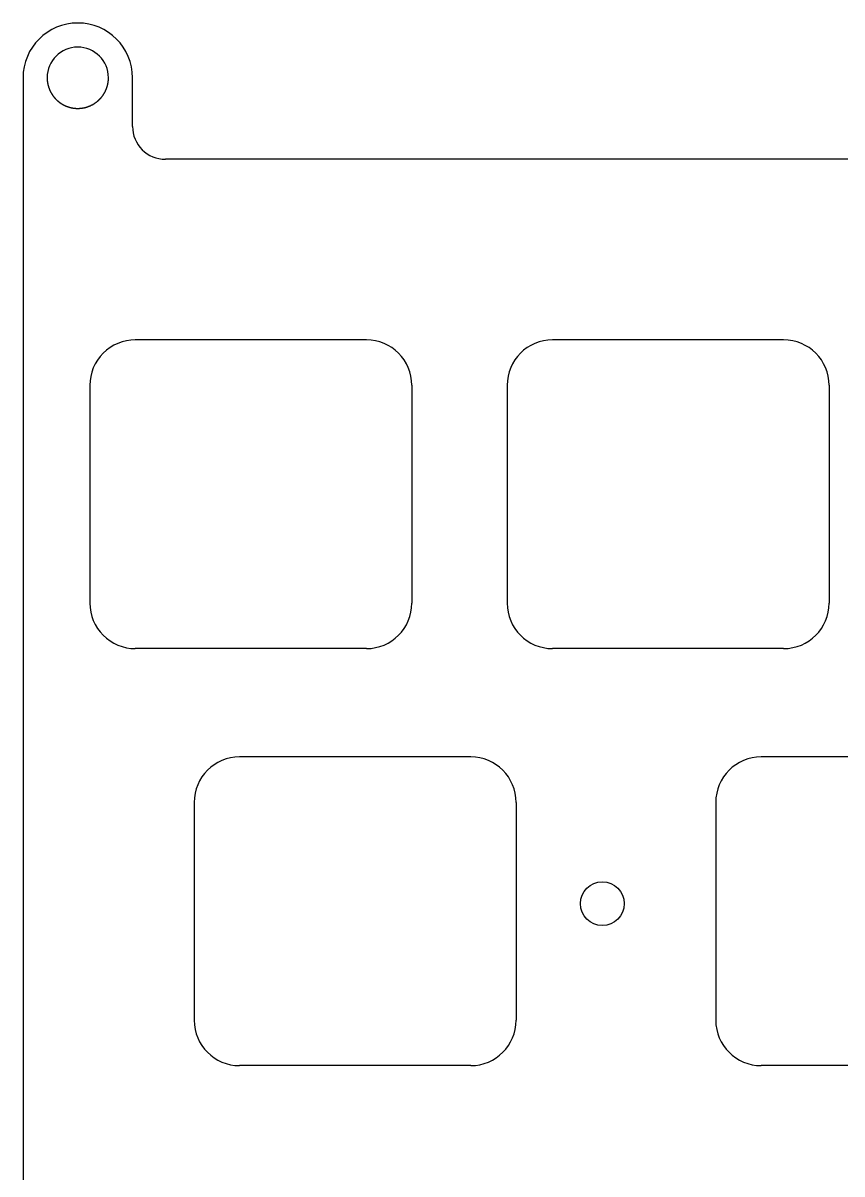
# Model space of a CAD drawing. Header units: millimetres. Extents: x -10 to 277, y -93 to 22.
# Drawn here: x -10.4 to 27, y -31 to 21.5 of the extents above; entities that cross this region are included whole.
import ezdxf

# ---------------------------------------------------------------- set-up
doc = ezdxf.new("R2010")
doc.units = ezdxf.units.MM
doc.layers.add('Edge.Cuts', color=53, linetype='CONTINUOUS', true_color=0xc8a339)

msp = doc.modelspace()

# ---------------------------------------------------------------- linework, layer by layer
at = {"layer": 'Edge.Cuts', "linetype": 'CONTINUOUS'}
for p, q in [((-10.4, 19.025023), (-10.4, -90.725023)), ((-9.3, 19.025023), (-9.29999, 19.019647)), ((-9.29999, 19.019647), (-9.29996, 19.01425)), ((-9.29996, 19.01425), (-9.299909, 19.008887)), ((-9.299909, 19.008887), (-9.299839, 19.003504)), ((-9.299839, 19.003504), (-9.299748, 18.998153)), ((-9.299748, 18.998153), (-9.299637, 18.992783)), ((-9.299637, 18.992783), (-9.299507, 18.987445)), ((-9.299507, 18.987445), (-9.299355, 18.982086)), ((-9.299355, 18.982086), (-9.299185, 18.976759)), ((-9.299185, 18.976759), (-9.298994, 18.971413)), ((-9.298994, 18.971413), (-9.298783, 18.966096)), ((-9.298783, 18.966096), (-9.298552, 18.960761)), ((-9.298552, 18.960761), (-9.298302, 18.955454)), ((-9.298302, 18.955454), (-9.29803, 18.950129)), ((-9.29803, 18.950129), (-9.29774, 18.944832)), ((-9.29774, 18.944832), (-9.297429, 18.939518)), ((-9.297429, 18.939518), (-9.297099, 18.93423)), ((-9.297099, 18.93423), (-9.296748, 18.928925)), ((-9.296748, 18.928925), (-9.296378, 18.923646)), ((-6.503683, 18.922807), (-6.502961, 18.933305)), ((-6.502961, 18.933305), (-6.502318, 18.943818)), ((-6.502318, 18.943818), (-6.501753, 18.954348)), ((-6.501753, 18.954348), (-6.501267, 18.964895)), ((-6.501267, 18.964895), (-6.50086, 18.97546)), ((-6.50086, 18.97546), (-6.500531, 18.986044)), ((-6.500531, 18.986044), (-6.500281, 18.996647)), ((-6.500281, 18.996647), (-6.50011, 19.007272)), ((-6.50011, 19.007272), (-6.500018, 19.017919)), ((-6.500018, 19.017919), (-6.5, 19.025023)), ((-5.4, 16.8), (-5.4, 19.025023)), ((-9.296378, 18.923646), (-9.295987, 18.91835)), ((-9.295987, 18.91835), (-9.295578, 18.913079)), ((-9.295578, 18.913079), (-9.295147, 18.907792)), ((-9.295147, 18.907792), (-9.294698, 18.902529)), ((-9.294698, 18.902529), (-9.294227, 18.89725)), ((-9.294227, 18.89725), (-9.293738, 18.891994)), ((-9.293738, 18.891994), (-9.293228, 18.886723)), ((-9.293228, 18.886723), (-9.292699, 18.881475)), ((-9.292699, 18.881475), (-9.292149, 18.876212)), ((-9.292149, 18.876212), (-9.291581, 18.87097)), ((-9.291581, 18.87097), (-9.29099, 18.865714)), ((-9.29099, 18.865714), (-9.290383, 18.86048)), ((-9.290383, 18.86048), (-9.289753, 18.85523)), ((-9.289753, 18.85523), (-9.289105, 18.850002)), ((-9.289105, 18.850002), (-9.288435, 18.844759)), ((-9.288435, 18.844759), (-9.287748, 18.839537)), ((-9.287748, 18.839537), (-9.287038, 18.8343)), ((-9.287038, 18.8343), (-9.286311, 18.829084)), ((-9.286311, 18.829084), (-9.285561, 18.823854)), ((-9.285561, 18.823854), (-9.284794, 18.818643)), ((-9.284794, 18.818643), (-9.284005, 18.813418)), ((-9.284005, 18.813418), (-9.283198, 18.808212)), ((-9.283198, 18.808212), (-9.282369, 18.802993)), ((-9.282369, 18.802993), (-9.281522, 18.797793)), ((-9.281522, 18.797793), (-9.280652, 18.792579)), ((-9.280652, 18.792579), (-9.279766, 18.787383)), ((-9.279766, 18.787383), (-9.278856, 18.782174)), ((-9.278856, 18.782174), (-9.27793, 18.776983)), ((-9.27793, 18.776983), (-9.27698, 18.771779)), ((-9.27698, 18.771779), (-9.276014, 18.766592)), ((-9.276014, 18.766592), (-9.275024, 18.761393)), ((-9.275024, 18.761393), (-9.274017, 18.75621)), ((-9.274017, 18.75621), (-9.272988, 18.751016)), ((-9.272988, 18.751016), (-9.271941, 18.745837)), ((-9.271941, 18.745837), (-9.270871, 18.740646)), ((-9.270871, 18.740646), (-9.269784, 18.735471)), ((-9.269784, 18.735471), (-9.268673, 18.730285)), ((-9.268673, 18.730285), (-9.267546, 18.725113)), ((-9.267546, 18.725113), (-9.266395, 18.719931)), ((-9.266395, 18.719931), (-9.265228, 18.714763)), ((-9.265228, 18.714763), (-9.264037, 18.709584)), ((-9.264037, 18.709584), (-9.262828, 18.704419)), ((-9.262828, 18.704419), (-9.261597, 18.699244)), ((-9.261597, 18.699244), (-9.260348, 18.694082)), ((-9.260348, 18.694082), (-9.259076, 18.68891)), ((-9.259076, 18.68891), (-9.257786, 18.683751)), ((-9.257786, 18.683751), (-9.256474, 18.678582)), ((-9.256474, 18.678582), (-9.255143, 18.673427)), ((-9.255143, 18.673427), (-9.25379, 18.66826)), ((-9.25379, 18.66826), (-9.252419, 18.663107)), ((-9.252419, 18.663107), (-9.251024, 18.657944)), ((-9.251024, 18.657944), (-9.249613, 18.652793)), ((-9.249613, 18.652793), (-9.248177, 18.647633)), ((-9.248177, 18.647633), (-9.246724, 18.642484)), ((-9.246724, 18.642484), (-9.245248, 18.637326)), ((-9.245248, 18.637326), (-9.244, 18.633023)), ((-9.244, 18.633023), (-9.242507, 18.627938)), ((-9.242507, 18.627938), (-9.240989, 18.622844)), ((-9.240989, 18.622844), (-9.239457, 18.617769)), ((-9.239457, 18.617769), (-9.2379, 18.612685)), ((-9.2379, 18.612685), (-9.236329, 18.607621)), ((-9.236329, 18.607621), (-9.234734, 18.602548)), ((-9.234734, 18.602548), (-9.233124, 18.597495)), ((-9.233124, 18.597495), (-9.231491, 18.592433)), ((-9.231491, 18.592433), (-9.229843, 18.587392)), ((-9.229843, 18.587392), (-9.228171, 18.582343)), ((-9.228171, 18.582343), (-9.226484, 18.577314)), ((-9.226484, 18.577314), (-9.224774, 18.572277)), ((-9.224774, 18.572277), (-9.223049, 18.567261)), ((-9.223049, 18.567261), (-9.221301, 18.562238)), ((-9.221301, 18.562238), (-9.219539, 18.557235)), ((-9.219539, 18.557235), (-9.217752, 18.552225)), ((-9.217752, 18.552225), (-9.215952, 18.547236)), ((-9.215952, 18.547236), (-9.214128, 18.542241)), ((-9.214128, 18.542241), (-9.212291, 18.537266)), ((-9.212291, 18.537266), (-9.210429, 18.532285)), ((-9.210429, 18.532285), (-9.208554, 18.527324)), ((-9.208554, 18.527324), (-9.206655, 18.522358)), ((-9.206655, 18.522358), (-9.204743, 18.517413)), ((-9.204743, 18.517413), (-9.202807, 18.512462)), ((-9.202807, 18.512462), (-9.200857, 18.507532)), ((-9.200857, 18.507532), (-9.198884, 18.502597)), ((-9.198884, 18.502597), (-9.196897, 18.497683)), ((-9.196897, 18.497683), (-9.194887, 18.492764)), ((-9.194887, 18.492764), (-9.192864, 18.487865)), ((-9.192864, 18.487865), (-9.190817, 18.482963)), ((-9.190817, 18.482963), (-9.188757, 18.478081)), ((-9.188757, 18.478081), (-9.186673, 18.473195)), ((-9.186673, 18.473195), (-9.184577, 18.468329)), ((-9.184577, 18.468329), (-9.182457, 18.46346)), ((-9.182457, 18.46346), (-9.180324, 18.458612)), ((-9.180324, 18.458612), (-9.178167, 18.45376)), ((-9.178167, 18.45376), (-9.175998, 18.448929)), ((-9.175998, 18.448929), (-9.173805, 18.444095)), ((-9.173805, 18.444095), (-9.1716, 18.439281)), ((-9.1716, 18.439281), (-9.169371, 18.434465)), ((-9.169371, 18.434465), (-9.167129, 18.429669)), ((-9.167129, 18.429669), (-9.164865, 18.42487)), ((-9.164865, 18.42487), (-9.162587, 18.420092)), ((-9.162587, 18.420092), (-9.160286, 18.415312)), ((-9.160286, 18.415312), (-9.157973, 18.410552)), ((-9.157973, 18.410552), (-9.155637, 18.405791)), ((-9.155637, 18.405791), (-9.153288, 18.401049)), ((-6.647052, 18.400367), (-6.642383, 18.409824)), ((-6.642383, 18.409824), (-6.637785, 18.419316)), ((-6.637785, 18.419316), (-6.633258, 18.428845)), ((-6.633258, 18.428845), (-6.628803, 18.438408)), ((-6.628803, 18.438408), (-6.624419, 18.448006)), ((-6.624419, 18.448006), (-6.620108, 18.457639)), ((-6.620108, 18.457639), (-6.615868, 18.467305)), ((-6.615868, 18.467305), (-6.611701, 18.477004)), ((-6.611701, 18.477004), (-6.607606, 18.486736)), ((-6.607606, 18.486736), (-6.603585, 18.4965)), ((-6.603585, 18.4965), (-6.599636, 18.506295)), ((-6.599636, 18.506295), (-6.595761, 18.516121)), ((-6.595761, 18.516121), (-6.59196, 18.525976)), ((-6.59196, 18.525976), (-6.588232, 18.535861)), ((-6.588232, 18.535861), (-6.584579, 18.545775)), ((-6.584579, 18.545775), (-6.581001, 18.555716)), ((-6.581001, 18.555716), (-6.577498, 18.565684)), ((-6.577498, 18.565684), (-6.57407, 18.575677)), ((-6.57407, 18.575677), (-6.570717, 18.585696)), ((-6.570717, 18.585696), (-6.56744, 18.595739)), ((-6.56744, 18.595739), (-6.56424, 18.605804)), ((-6.56424, 18.605804), (-6.561116, 18.615891)), ((-6.561116, 18.615891), (-6.558069, 18.625999)), ((-6.558069, 18.625999), (-6.556, 18.633023)), ((-6.556, 18.633023), (-6.553049, 18.643284)), ((-6.553049, 18.643284), (-6.550179, 18.65355)), ((-6.550179, 18.65355), (-6.547391, 18.663819)), ((-6.547391, 18.663819), (-6.544684, 18.674092)), ((-6.544684, 18.674092), (-6.542058, 18.68437)), ((-6.542058, 18.68437), (-6.539513, 18.694653)), ((-6.539513, 18.694653), (-6.537049, 18.704941)), ((-6.537049, 18.704941), (-6.534665, 18.715235)), ((-6.534665, 18.715235), (-6.532362, 18.725534)), ((-6.532362, 18.725534), (-6.530139, 18.73584)), ((-6.530139, 18.73584), (-6.527995, 18.746152)), ((-6.527995, 18.746152), (-6.525932, 18.75647)), ((-6.525932, 18.75647), (-6.523948, 18.766796)), ((-6.523948, 18.766796), (-6.522044, 18.777129)), ((-6.522044, 18.777129), (-6.52022, 18.78747)), ((-6.52022, 18.78747), (-6.518474, 18.797819)), ((-6.518474, 18.797819), (-6.516808, 18.808177)), ((-6.516808, 18.808177), (-6.515221, 18.818543)), ((-6.515221, 18.818543), (-6.513713, 18.828919)), ((-6.513713, 18.828919), (-6.512284, 18.839305)), ((-6.512284, 18.839305), (-6.510933, 18.849701)), ((-6.510933, 18.849701), (-6.509662, 18.860108)), ((-6.509662, 18.860108), (-6.508469, 18.870527)), ((-6.508469, 18.870527), (-6.507354, 18.880957)), ((-6.507354, 18.880957), (-6.506319, 18.891399)), ((-6.506319, 18.891399), (-6.505361, 18.901855)), ((-6.505361, 18.901855), (-6.504483, 18.912324)), ((-6.504483, 18.912324), (-6.503683, 18.922807)), ((-9.153288, 18.401049), (-9.150916, 18.396306)), ((-9.150916, 18.396306), (-9.148531, 18.391583)), ((-9.148531, 18.391583), (-9.146124, 18.386859)), ((-9.146124, 18.386859), (-9.143704, 18.382155)), ((-9.143704, 18.382155), (-9.14126, 18.37745)), ((-9.14126, 18.37745), (-9.138805, 18.372765)), ((-9.138805, 18.372765), (-9.136327, 18.368078)), ((-9.136327, 18.368078), (-9.133836, 18.363412)), ((-9.133836, 18.363412), (-9.131322, 18.358746)), ((-9.131322, 18.358746), (-9.128796, 18.354099)), ((-9.128796, 18.354099), (-9.126247, 18.349452)), ((-9.126247, 18.349452), (-9.123687, 18.344825)), ((-9.123687, 18.344825), (-9.121102, 18.340197)), ((-9.121102, 18.340197), (-9.118507, 18.335589)), ((-9.118507, 18.335589), (-9.115888, 18.330982)), ((-9.115888, 18.330982), (-9.113257, 18.326394)), ((-9.113257, 18.326394), (-9.110603, 18.321806)), ((-9.110603, 18.321806), (-9.107937, 18.317238)), ((-9.107937, 18.317238), (-9.105248, 18.31267)), ((-9.105248, 18.31267), (-9.102548, 18.308122)), ((-9.102548, 18.308122), (-9.099824, 18.303575)), ((-9.099824, 18.303575), (-9.097089, 18.299046)), ((-9.097089, 18.299046), (-9.09433, 18.294519)), ((-9.09433, 18.294519), (-9.09156, 18.290011)), ((-9.09156, 18.290011), (-9.088767, 18.285505)), ((-9.088767, 18.285505), (-9.085963, 18.281017)), ((-9.085963, 18.281017), (-9.083135, 18.276531)), ((-9.083135, 18.276531), (-9.080296, 18.272063)), ((-9.080296, 18.272063), (-9.077434, 18.267598)), ((-9.077434, 18.267598), (-9.07456, 18.263151)), ((-9.07456, 18.263151), (-9.071664, 18.258706)), ((-9.071664, 18.258706), (-9.068756, 18.25428)), ((-9.068756, 18.25428), (-9.065825, 18.249856)), ((-9.065825, 18.249856), (-9.062882, 18.24545)), ((-9.062882, 18.24545), (-9.059917, 18.241047)), ((-9.059917, 18.241047), (-9.05694, 18.236662)), ((-9.05694, 18.236662), (-9.05394, 18.23228)), ((-9.05394, 18.23228), (-9.050928, 18.227916)), ((-9.050928, 18.227916), (-9.047894, 18.223554)), ((-9.047894, 18.223554), (-9.044849, 18.219211)), ((-9.044849, 18.219211), (-9.04178, 18.214871)), ((-9.04178, 18.214871), (-9.0387, 18.210549)), ((-9.0387, 18.210549), (-9.035598, 18.20623)), ((-9.035598, 18.20623), (-9.032483, 18.201929)), ((-9.032483, 18.201929), (-9.029346, 18.19763)), ((-9.029346, 18.19763), (-9.026198, 18.193351)), ((-9.026198, 18.193351), (-9.023027, 18.189074)), ((-9.023027, 18.189074), (-9.02, 18.185023)), ((-9.02, 18.185023), (-9.016873, 18.18087)), ((-9.016873, 18.18087), (-9.013723, 18.17672)), ((-9.013723, 18.17672), (-9.010556, 18.172582)), ((-9.010556, 18.172582), (-9.007367, 18.168447)), ((-9.007367, 18.168447), (-9.004162, 18.164323)), ((-9.004162, 18.164323), (-9.000934, 18.160204)), ((-9.000934, 18.160204), (-8.99769, 18.156097)), ((-8.99769, 18.156097), (-8.994425, 18.151994)), ((-8.994425, 18.151994), (-8.991143, 18.147904)), ((-8.991143, 18.147904), (-8.98784, 18.143818)), ((-8.98784, 18.143818), (-8.984521, 18.139745)), ((-8.984521, 18.139745), (-8.98118, 18.135678)), ((-8.98118, 18.135678), (-8.977825, 18.131623)), ((-8.977825, 18.131623), (-8.974448, 18.127574)), ((-8.974448, 18.127574), (-8.971057, 18.123539)), ((-8.971057, 18.123539), (-8.967644, 18.11951)), ((-8.967644, 18.11951), (-8.964217, 18.115495)), ((-8.964217, 18.115495), (-8.960768, 18.111486)), ((-8.960768, 18.111486), (-8.957306, 18.107492)), ((-8.957306, 18.107492), (-8.953823, 18.103503)), ((-8.953823, 18.103503), (-8.950326, 18.09953)), ((-8.950326, 18.09953), (-8.946808, 18.095564)), ((-8.946808, 18.095564), (-8.943278, 18.091613)), ((-8.943278, 18.091613), (-8.939726, 18.087669)), ((-8.939726, 18.087669), (-8.936162, 18.083741)), ((-8.936162, 18.083741), (-8.932577, 18.079819)), ((-8.932577, 18.079819), (-8.92898, 18.075915)), ((-8.92898, 18.075915), (-8.925362, 18.072017)), ((-8.925362, 18.072017), (-8.921733, 18.068136)), ((-8.921733, 18.068136), (-8.918083, 18.064263)), ((-8.918083, 18.064263), (-8.914422, 18.060406)), ((-8.914422, 18.060406), (-8.91074, 18.056558)), ((-8.91074, 18.056558), (-8.907047, 18.052727)), ((-8.907047, 18.052727), (-8.903334, 18.048904)), ((-8.903334, 18.048904), (-8.899611, 18.045098)), ((-8.899611, 18.045098), (-8.895867, 18.041301)), ((-8.895867, 18.041301), (-8.892113, 18.037522)), ((-8.892113, 18.037522), (-8.888339, 18.033751)), ((-8.888339, 18.033751), (-8.884555, 18.029999)), ((-8.884555, 18.029999), (-8.880752, 18.026256)), ((-8.880752, 18.026256), (-8.876938, 18.022531)), ((-8.876938, 18.022531), (-8.873105, 18.018814)), ((-8.873105, 18.018814), (-8.869263, 18.015117)), ((-8.869263, 18.015117), (-8.865402, 18.011429)), ((-8.865402, 18.011429), (-8.861531, 18.00776)), ((-8.861531, 18.00776), (-8.857641, 18.004101)), ((-8.857641, 18.004101), (-8.853743, 18.000461)), ((-8.853743, 18.000461), (-8.849825, 17.99683)), ((-8.849825, 17.99683), (-8.845899, 17.993219)), ((-8.845899, 17.993219), (-8.841954, 17.989618)), ((-8.841954, 17.989618), (-8.838001, 17.986036)), ((-8.838001, 17.986036), (-8.834029, 17.982465)), ((-8.834029, 17.982465), (-8.830049, 17.978914)), ((-8.830049, 17.978914), (-8.826051, 17.975372)), ((-8.826051, 17.975372), (-8.822045, 17.971852)), ((-8.822045, 17.971852), (-8.818021, 17.968341)), ((-8.818021, 17.968341), (-8.813989, 17.964851)), ((-8.813989, 17.964851), (-8.80994, 17.961371)), ((-8.80994, 17.961371), (-8.805883, 17.957912)), ((-8.805883, 17.957912), (-8.801808, 17.954464)), ((-8.801808, 17.954464), (-8.797727, 17.951037)), ((-8.797727, 17.951037), (-8.793627, 17.94762)), ((-8.793627, 17.94762), (-8.789521, 17.944224)), ((-8.789521, 17.944224), (-8.785397, 17.94084)), ((-8.785397, 17.94084), (-8.781267, 17.937476)), ((-8.781267, 17.937476), (-8.77712, 17.934124)), ((-8.77712, 17.934124), (-8.772966, 17.930793)), ((-8.772966, 17.930793), (-8.768795, 17.927474)), ((-8.768795, 17.927474), (-8.764618, 17.924176)), ((-8.764618, 17.924176), (-8.760424, 17.920889)), ((-8.760424, 17.920889), (-8.756225, 17.917624)), ((-8.756225, 17.917624), (-8.752008, 17.914371)), ((-8.752008, 17.914371), (-8.747786, 17.911139)), ((-8.747786, 17.911139), (-8.743547, 17.907919)), ((-8.743547, 17.907919), (-8.739303, 17.904721)), ((-8.739303, 17.904721), (-8.735042, 17.901535)), ((-8.735042, 17.901535), (-8.730776, 17.89837)), ((-8.730776, 17.89837), (-8.726493, 17.895218)), ((-8.726493, 17.895218), (-8.722207, 17.892088)), ((-8.722207, 17.892088), (-8.717903, 17.88897)), ((-8.717903, 17.88897), (-8.713595, 17.885874)), ((-8.713595, 17.885874), (-8.70927, 17.882791)), ((-8.70927, 17.882791), (-8.704942, 17.879729)), ((-8.704942, 17.879729), (-8.700596, 17.876681)), ((-8.700596, 17.876681), (-8.696248, 17.873654)), ((-7.106524, 17.871738), (-7.097843, 17.877773)), ((-7.097843, 17.877773), (-7.089203, 17.883877)), ((-7.089203, 17.883877), (-7.080603, 17.89005)), ((-7.080603, 17.89005), (-7.072045, 17.896292)), ((-7.072045, 17.896292), (-7.063529, 17.902601)), ((-7.063529, 17.902601), (-7.055056, 17.908978)), ((-7.055056, 17.908978), (-7.046627, 17.915421)), ((-7.046627, 17.915421), (-7.038243, 17.921931)), ((-7.038243, 17.921931), (-7.029903, 17.928507)), ((-7.029903, 17.928507), (-7.02161, 17.935148)), ((-7.02161, 17.935148), (-7.013364, 17.941854)), ((-7.013364, 17.941854), (-7.005165, 17.948624)), ((-7.005165, 17.948624), (-6.997015, 17.955458)), ((-6.997015, 17.955458), (-6.988913, 17.962354)), ((-6.988913, 17.962354), (-6.980862, 17.969313)), ((-6.980862, 17.969313), (-6.972862, 17.976333)), ((-6.972862, 17.976333), (-6.964914, 17.983413)), ((-6.964914, 17.983413), (-6.957018, 17.990554)), ((-6.957018, 17.990554), (-6.949175, 17.997754)), ((-6.949175, 17.997754), (-6.941388, 18.005012)), ((-6.941388, 18.005012), (-6.933655, 18.012328)), ((-6.933655, 18.012328), (-6.925979, 18.0197)), ((-6.925979, 18.0197), (-6.91836, 18.027128)), ((-6.91836, 18.027128), (-6.910799, 18.03461)), ((-6.910799, 18.03461), (-6.903298, 18.042146)), ((-6.903298, 18.042146), (-6.895856, 18.049735)), ((-6.895856, 18.049735), (-6.888476, 18.057375)), ((-6.888476, 18.057375), (-6.881158, 18.065066)), ((-6.881158, 18.065066), (-6.873903, 18.072806)), ((-6.873903, 18.072806), (-6.866712, 18.080595)), ((-6.866712, 18.080595), (-6.859586, 18.08843)), ((-6.859586, 18.08843), (-6.852527, 18.096311)), ((-6.852527, 18.096311), (-6.845535, 18.104237)), ((-6.845535, 18.104237), (-6.838611, 18.112205)), ((-6.838611, 18.112205), (-6.831757, 18.120216)), ((-6.831757, 18.120216), (-6.824973, 18.128266)), ((-6.824973, 18.128266), (-6.818261, 18.136356)), ((-6.818261, 18.136356), (-6.811621, 18.144483)), ((-6.811621, 18.144483), (-6.805055, 18.152646)), ((-6.805055, 18.152646), (-6.798564, 18.160843)), ((-6.798564, 18.160843), (-6.792148, 18.169073)), ((-6.792148, 18.169073), (-6.785809, 18.177335)), ((-6.785809, 18.177335), (-6.78, 18.185023)), ((-6.78, 18.185023), (-6.77367, 18.19353)), ((-6.77367, 18.19353), (-6.767408, 18.202078)), ((-6.767408, 18.202078), (-6.761214, 18.210669)), ((-6.761214, 18.210669), (-6.755089, 18.2193)), ((-6.755089, 18.2193), (-6.749032, 18.227973)), ((-6.749032, 18.227973), (-6.743043, 18.236687)), ((-6.743043, 18.236687), (-6.737123, 18.245443)), ((-6.737123, 18.245443), (-6.731272, 18.254239)), ((-6.731272, 18.254239), (-6.725489, 18.263075)), ((-6.725489, 18.263075), (-6.719775, 18.271953)), ((-6.719775, 18.271953), (-6.714129, 18.28087)), ((-6.714129, 18.28087), (-6.708553, 18.289828)), ((-6.708553, 18.289828), (-6.703045, 18.298826)), ((-6.703045, 18.298826), (-6.697607, 18.307863)), ((-6.697607, 18.307863), (-6.692238, 18.31694)), ((-6.692238, 18.31694), (-6.686938, 18.326057)), ((-6.686938, 18.326057), (-6.681707, 18.335212)), ((-6.681707, 18.335212), (-6.676547, 18.344406)), ((-6.676547, 18.344406), (-6.671455, 18.353638)), ((-6.671455, 18.353638), (-6.666434, 18.362909)), ((-6.666434, 18.362909), (-6.661483, 18.372218)), ((-6.661483, 18.372218), (-6.656602, 18.381564)), ((-6.656602, 18.381564), (-6.651792, 18.390947)), ((-6.651792, 18.390947), (-6.647052, 18.400367)), ((-8.696248, 17.873654), (-8.691882, 17.87064)), ((-8.691882, 17.87064), (-8.687514, 17.867648)), ((-8.687514, 17.867648), (-8.683128, 17.86467)), ((-8.683128, 17.86467), (-8.67874, 17.861713)), ((-8.67874, 17.861713), (-8.674335, 17.858769)), ((-8.674335, 17.858769), (-8.669928, 17.855848)), ((-8.669928, 17.855848), (-8.665504, 17.85294)), ((-8.665504, 17.85294), (-8.661077, 17.850054)), ((-8.661077, 17.850054), (-8.656634, 17.847182)), ((-8.656634, 17.847182), (-8.652189, 17.844331)), ((-8.652189, 17.844331), (-8.647727, 17.841495)), ((-8.647727, 17.841495), (-8.643263, 17.83868)), ((-8.643263, 17.83868), (-8.638784, 17.83588)), ((-8.638784, 17.83588), (-8.634301, 17.833101)), ((-8.634301, 17.833101), (-8.629804, 17.830336)), ((-8.629804, 17.830336), (-8.625304, 17.827594)), ((-8.625304, 17.827594), (-8.620788, 17.824866)), ((-8.620788, 17.824866), (-8.616271, 17.822159)), ((-8.616271, 17.822159), (-8.611738, 17.819467)), ((-8.611738, 17.819467), (-8.607203, 17.816797)), ((-8.607203, 17.816797), (-8.602653, 17.814141)), ((-8.602653, 17.814141), (-8.598101, 17.811508)), ((-8.598101, 17.811508), (-8.593534, 17.808889)), ((-8.593534, 17.808889), (-8.588965, 17.806292)), ((-8.588965, 17.806292), (-8.584381, 17.803709)), ((-8.584381, 17.803709), (-8.579796, 17.801149)), ((-8.579796, 17.801149), (-8.575195, 17.798603)), ((-8.575195, 17.798603), (-8.570593, 17.79608)), ((-8.570593, 17.79608), (-8.565977, 17.793571)), ((-8.565977, 17.793571), (-8.558824, 17.789729)), ((-8.558824, 17.789729), (-8.55418, 17.787264)), ((-8.55418, 17.787264), (-8.549523, 17.784814)), ((-8.549523, 17.784814), (-8.544854, 17.78238)), ((-8.544854, 17.78238), (-8.540172, 17.779963)), ((-8.540172, 17.779963), (-8.535479, 17.777562)), ((-8.535479, 17.777562), (-8.530773, 17.775177)), ((-8.530773, 17.775177), (-8.526057, 17.77281)), ((-8.526057, 17.77281), (-8.521328, 17.770458)), ((-8.521328, 17.770458), (-8.516589, 17.768124)), ((-8.516589, 17.768124), (-8.511837, 17.765806)), ((-8.511837, 17.765806), (-8.507076, 17.763505)), ((-8.507076, 17.763505), (-8.502303, 17.761221)), ((-8.502303, 17.761221), (-8.497521, 17.758955)), ((-8.497521, 17.758955), (-8.492726, 17.756705)), ((-8.492726, 17.756705), (-8.487924, 17.754474)), ((-8.487924, 17.754474), (-8.483109, 17.752258)), ((-8.483109, 17.752258), (-8.478286, 17.750062)), ((-8.478286, 17.750062), (-8.473452, 17.747882)), ((-8.473452, 17.747882), (-8.46861, 17.74572)), ((-8.46861, 17.74572), (-8.463756, 17.743575)), ((-8.463756, 17.743575), (-8.458896, 17.74145)), ((-8.458896, 17.74145), (-8.454024, 17.73934)), ((-8.454024, 17.73934), (-8.449146, 17.737251)), ((-8.449146, 17.737251), (-8.444257, 17.735178)), ((-8.444257, 17.735178), (-8.439362, 17.733124)), ((-8.439362, 17.733124), (-8.434455, 17.731087)), ((-8.434455, 17.731087), (-8.429544, 17.72907)), ((-8.429544, 17.72907), (-8.424621, 17.72707)), ((-8.424621, 17.72707), (-8.419694, 17.72509)), ((-8.419694, 17.72509), (-8.414756, 17.723127)), ((-8.414756, 17.723127), (-8.409813, 17.721183)), ((-8.409813, 17.721183), (-8.40486, 17.719258)), ((-8.40486, 17.719258), (-8.399903, 17.717352)), ((-8.399903, 17.717352), (-8.394936, 17.715463)), ((-8.394936, 17.715463), (-8.389966, 17.713595)), ((-8.389966, 17.713595), (-8.384985, 17.711744)), ((-8.384985, 17.711744), (-8.380001, 17.709914)), ((-8.380001, 17.709914), (-8.375007, 17.708101)), ((-8.375007, 17.708101), (-8.370011, 17.706309)), ((-8.370011, 17.706309), (-8.365005, 17.704534)), ((-8.365005, 17.704534), (-8.359997, 17.70278)), ((-8.359997, 17.70278), (-8.35498, 17.701044)), ((-8.35498, 17.701044), (-8.349961, 17.699329)), ((-8.349961, 17.699329), (-8.344932, 17.697631)), ((-8.344932, 17.697631), (-8.339902, 17.695954)), ((-8.339902, 17.695954), (-8.334863, 17.694295)), ((-8.334863, 17.694295), (-8.329824, 17.692658)), ((-8.329824, 17.692658), (-8.324775, 17.691038)), ((-8.324775, 17.691038), (-8.319726, 17.689439)), ((-8.319726, 17.689439), (-8.314669, 17.687858)), ((-8.314669, 17.687858), (-8.309611, 17.686299)), ((-8.309611, 17.686299), (-8.304545, 17.684758)), ((-8.304545, 17.684758), (-8.299479, 17.683237)), ((-8.299479, 17.683237), (-8.294405, 17.681736)), ((-8.294405, 17.681736), (-8.289332, 17.680255)), ((-8.289332, 17.680255), (-8.284251, 17.678793)), ((-8.284251, 17.678793), (-8.279171, 17.677352)), ((-8.279171, 17.677352), (-8.274083, 17.67593)), ((-8.274083, 17.67593), (-8.268996, 17.674529)), ((-8.268996, 17.674529), (-8.263902, 17.673146)), ((-8.263902, 17.673146), (-8.25881, 17.671785)), ((-8.25881, 17.671785), (-8.25371, 17.670442)), ((-8.25371, 17.670442), (-8.244616, 17.6681)), ((-8.244616, 17.6681), (-8.234423, 17.665553)), ((-8.234423, 17.665553), (-8.224197, 17.663079)), ((-8.224197, 17.663079), (-8.213939, 17.660681)), ((-8.213939, 17.660681), (-8.203651, 17.658358)), ((-8.203651, 17.658358), (-8.193335, 17.65611)), ((-8.193335, 17.65611), (-8.182991, 17.653938)), ((-8.182991, 17.653938), (-8.172622, 17.651842)), ((-8.172622, 17.651842), (-8.167428, 17.650823)), ((-8.167428, 17.650823), (-8.162228, 17.649824)), ((-8.162228, 17.649824), (-8.157023, 17.648843)), ((-8.157023, 17.648843), (-8.151812, 17.647882)), ((-8.151812, 17.647882), (-8.146596, 17.64694)), ((-8.146596, 17.64694), (-8.141374, 17.646018)), ((-8.141374, 17.646018), (-8.136148, 17.645115)), ((-8.136148, 17.645115), (-8.130917, 17.644232)), ((-8.130917, 17.644232), (-8.125681, 17.643368)), ((-8.125681, 17.643368), (-8.120441, 17.642523)), ((-8.120441, 17.642523), (-8.115197, 17.641698)), ((-8.115197, 17.641698), (-8.109949, 17.640893)), ((-8.109949, 17.640893), (-8.104697, 17.640108)), ((-8.104697, 17.640108), (-8.099441, 17.639342)), ((-8.099441, 17.639342), (-8.094182, 17.638596)), ((-8.094182, 17.638596), (-8.08892, 17.637869)), ((-8.08892, 17.637869), (-8.083655, 17.637163)), ((-8.083655, 17.637163), (-8.078386, 17.636476)), ((-8.078386, 17.636476), (-8.073116, 17.635809)), ((-8.073116, 17.635809), (-8.067842, 17.635162)), ((-8.067842, 17.635162), (-8.062567, 17.634535)), ((-8.062567, 17.634535), (-8.057288, 17.633927)), ((-8.057288, 17.633927), (-8.052009, 17.63334)), ((-8.052009, 17.63334), (-8.046727, 17.632773)), ((-8.046727, 17.632773), (-8.041445, 17.632225)), ((-8.041445, 17.632225), (-8.03616, 17.631697)), ((-8.03616, 17.631697), (-8.030875, 17.63119)), ((-8.030875, 17.63119), (-8.025587, 17.630702)), ((-8.025587, 17.630702), (-8.020301, 17.630235)), ((-8.020301, 17.630235), (-8.015012, 17.629787)), ((-8.015012, 17.629787), (-8.009724, 17.62936)), ((-8.009724, 17.62936), (-8.004434, 17.628953)), ((-8.004434, 17.628953), (-7.999147, 17.628565)), ((-7.999147, 17.628565), (-7.993857, 17.628198)), ((-7.993857, 17.628198), (-7.988569, 17.627851)), ((-7.988569, 17.627851), (-7.98328, 17.627524)), ((-7.98328, 17.627524), (-7.977994, 17.627217)), ((-7.977994, 17.627217), (-7.972706, 17.62693)), ((-7.972706, 17.62693), (-7.967422, 17.626663)), ((-7.967422, 17.626663), (-7.962136, 17.626417)), ((-7.962136, 17.626417), (-7.956854, 17.62619)), ((-7.956854, 17.62619), (-7.951571, 17.625984)), ((-7.951571, 17.625984), (-7.946293, 17.625797)), ((-7.946293, 17.625797), (-7.941014, 17.625631)), ((-7.941014, 17.625631), (-7.935739, 17.625485)), ((-7.935739, 17.625485), (-7.930464, 17.625359)), ((-7.930464, 17.625359), (-7.925194, 17.625253)), ((-7.925194, 17.625253), (-7.919924, 17.625167)), ((-7.919924, 17.625167), (-7.914659, 17.625101)), ((-7.914659, 17.625101), (-7.909394, 17.625055)), ((-7.909394, 17.625055), (-7.9, 17.625023)), ((-7.9, 17.625023), (-7.889495, 17.625063)), ((-7.889495, 17.625063), (-7.878978, 17.625183)), ((-7.878978, 17.625183), (-7.86845, 17.625383)), ((-7.86845, 17.625383), (-7.857912, 17.625663)), ((-7.857912, 17.625663), (-7.847365, 17.626024)), ((-7.847365, 17.626024), (-7.836811, 17.626464)), ((-7.836811, 17.626464), (-7.826251, 17.626985)), ((-7.826251, 17.626985), (-7.815687, 17.627586)), ((-7.815687, 17.627586), (-7.80512, 17.628268)), ((-7.80512, 17.628268), (-7.794551, 17.629029)), ((-7.794551, 17.629029), (-7.783982, 17.629871)), ((-7.783982, 17.629871), (-7.773415, 17.630793)), ((-7.773415, 17.630793), (-7.762851, 17.631795)), ((-7.762851, 17.631795), (-7.75229, 17.632877)), ((-7.75229, 17.632877), (-7.741736, 17.634038)), ((-7.741736, 17.634038), (-7.731189, 17.635279)), ((-7.731189, 17.635279), (-7.72065, 17.6366)), ((-7.72065, 17.6366), (-7.710122, 17.638)), ((-7.710122, 17.638), (-7.699606, 17.639479)), ((-7.699606, 17.639479), (-7.689103, 17.641037)), ((-7.689103, 17.641037), (-7.678615, 17.642674)), ((-7.678615, 17.642674), (-7.668143, 17.644389)), ((-7.668143, 17.644389), (-7.662913, 17.645276)), ((-7.662913, 17.645276), (-7.657688, 17.646182)), ((-7.657688, 17.646182), (-7.652468, 17.647108)), ((-7.652468, 17.647108), (-7.647253, 17.648053)), ((-7.647253, 17.648053), (-7.642044, 17.649018)), ((-7.642044, 17.649018), (-7.636839, 17.650002)), ((-7.636839, 17.650002), (-7.63164, 17.651005)), ((-7.63164, 17.651005), (-7.626447, 17.652027)), ((-7.626447, 17.652027), (-7.62126, 17.653069)), ((-7.62126, 17.653069), (-7.616079, 17.65413)), ((-7.616079, 17.65413), (-7.610905, 17.65521)), ((-7.610905, 17.65521), (-7.605736, 17.656309)), ((-7.605736, 17.656309), (-7.600575, 17.657427)), ((-7.600575, 17.657427), (-7.59542, 17.658564)), ((-7.59542, 17.658564), (-7.590273, 17.65972)), ((-7.590273, 17.65972), (-7.585133, 17.660895)), ((-7.585133, 17.660895), (-7.58, 17.662088)), ((-7.58, 17.662088), (-7.574874, 17.663301)), ((-7.574874, 17.663301), (-7.569757, 17.664532)), ((-7.569757, 17.664532), (-7.564648, 17.665782)), ((-7.564648, 17.665782), (-7.555385, 17.6681)), ((-7.555385, 17.6681), (-7.545205, 17.670727)), ((-7.545205, 17.670727), (-7.535034, 17.673433)), ((-7.535034, 17.673433), (-7.524875, 17.67622)), ((-7.524875, 17.67622), (-7.514727, 17.679085)), ((-7.514727, 17.679085), (-7.504594, 17.682031)), ((-7.504594, 17.682031), (-7.494474, 17.685055)), ((-7.494474, 17.685055), (-7.484371, 17.688157)), ((-7.484371, 17.688157), (-7.474284, 17.691338)), ((-7.474284, 17.691338), (-7.464215, 17.694597)), ((-7.464215, 17.694597), (-7.454166, 17.697934)), ((-7.454166, 17.697934), (-7.444137, 17.701349)), ((-7.444137, 17.701349), (-7.434129, 17.70484)), ((-7.434129, 17.70484), (-7.424145, 17.708408)), ((-7.424145, 17.708408), (-7.414185, 17.712052)), ((-7.414185, 17.712052), (-7.404251, 17.715771)), ((-7.404251, 17.715771), (-7.394344, 17.719566)), ((-7.394344, 17.719566), (-7.384465, 17.723436)), ((-7.384465, 17.723436), (-7.374615, 17.72738)), ((-7.374615, 17.72738), (-7.364796, 17.731397)), ((-7.364796, 17.731397), (-7.355009, 17.735488)), ((-7.355009, 17.735488), (-7.345256, 17.739651)), ((-7.345256, 17.739651), (-7.335538, 17.743886)), ((-7.335538, 17.743886), (-7.325856, 17.748193)), ((-7.325856, 17.748193), (-7.316212, 17.75257)), ((-7.316212, 17.75257), (-7.306607, 17.757017)), ((-7.306607, 17.757017), (-7.297042, 17.761534)), ((-7.297042, 17.761534), (-7.287519, 17.766119)), ((-7.287519, 17.766119), (-7.278039, 17.770772)), ((-7.278039, 17.770772), (-7.268604, 17.775492)), ((-7.268604, 17.775492), (-7.259215, 17.780279)), ((-7.259215, 17.780279), (-7.249874, 17.785131)), ((-7.249874, 17.785131), (-7.241177, 17.789729)), ((-7.241177, 17.789729), (-7.23196, 17.79469)), ((-7.23196, 17.79469), (-7.222776, 17.799724)), ((-7.222776, 17.799724), (-7.213623, 17.804831)), ((-7.213623, 17.804831), (-7.204505, 17.810011)), ((-7.204505, 17.810011), (-7.195419, 17.815264)), ((-7.195419, 17.815264), (-7.186368, 17.82059)), ((-7.186368, 17.82059), (-7.177351, 17.825987)), ((-7.177351, 17.825987), (-7.168369, 17.831457)), ((-7.168369, 17.831457), (-7.159423, 17.836998)), ((-7.159423, 17.836998), (-7.150513, 17.842611)), ((-7.150513, 17.842611), (-7.141639, 17.848295)), ((-7.141639, 17.848295), (-7.132803, 17.85405)), ((-7.132803, 17.85405), (-7.124005, 17.859876)), ((-7.124005, 17.859876), (-7.115245, 17.865772)), ((-7.115245, 17.865772), (-7.106524, 17.871738)), ((46.8705, 15.3), (-3.9, 15.3)), ((5.275, 7.05), (-5.275, 7.05)), ((24.325, 7.05), (13.775, 7.05)), ((-7.35, 4.975), (-7.35, -4.975)), ((7.35, 4.975), (7.35, -4.975)), ((11.7, 4.975), (11.7, -4.975)), ((26.4, 4.975), (26.4, -4.975)), ((5.275, -7.05), (-5.275, -7.05)), ((24.325, -7.05), (13.775, -7.05)), ((10.0375, -12), (-0.5125, -12)), ((33.85, -12), (23.3, -12)), ((-2.587499, -14.074999), (-2.587499, -24.025001)), ((12.1125, -14.075), (12.112501, -14.075)), ((12.112501, -14.075), (12.112501, -24.025)), ((21.225, -14.075), (21.225, -24.025)), ((10.0375, -26.1), (-0.5125, -26.1)), ((33.85, -26.1), (23.3, -26.1))]:
    msp.add_line(p, q, dxfattribs=at)
at = {"layer": 'Edge.Cuts'}
msp.add_circle((16.04875, -18.7), 1, dxfattribs=at)
for centre, radius, start, end in [((-7.9, 19.025023), 2.5, 0, 180), ((-7.9, 19.025023), 1.4, 0, 180), ((-3.900001, 16.799999), 1.499999, -180.0000382, -89.9999618), ((-5.275001, 4.975001), 2.074999, -270.0000276, -179.9999724), ((5.275, 4.975), 2.075, 0, 90), ((13.775, 4.975), 2.075, 90, 180), ((24.325, 4.975), 2.075, 0, 90), ((-5.275001, -4.975001), 2.074999, -180.0000276, -89.9999724), ((5.275, -4.975), 2.075, -90, 0), ((13.775, -4.975), 2.075, -180, -90), ((24.325, -4.975), 2.075, -90, 0), ((-0.5125, -14.074999), 2.074999, 90, 180), ((10.0375, -14.075), 2.075, 0, 90), ((23.3, -14.075), 2.075, 90, 180), ((-0.5125, -24.025001), 2.074999, -180, -90), ((10.0375, -24.025), 2.075001, -90, 0), ((23.3, -24.025), 2.075, -180, -90)]:
    msp.add_arc(centre, radius, start, end, dxfattribs=at)

doc.saveas('drawing.dxf')
